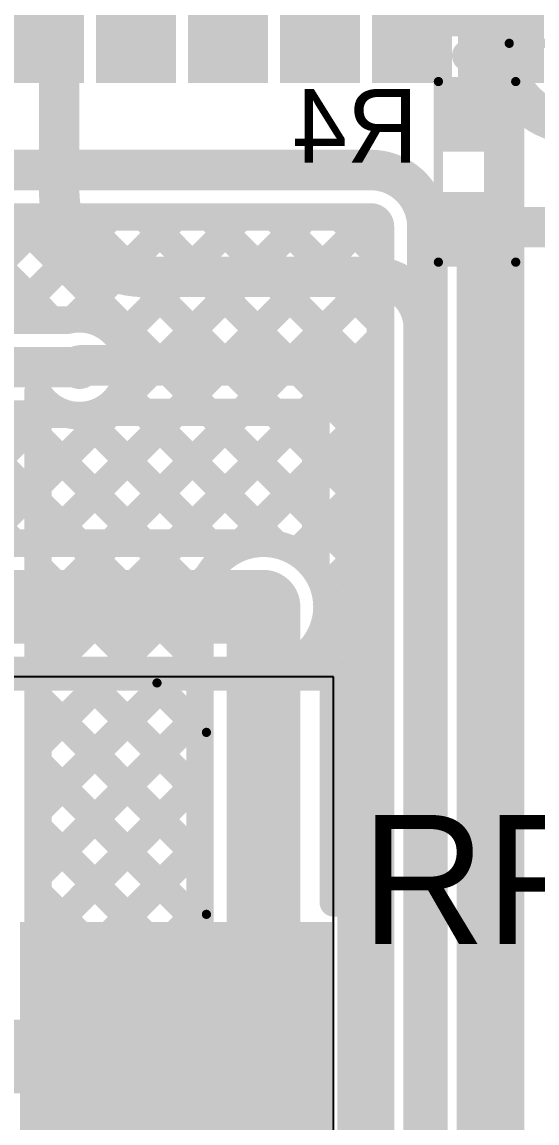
# Model space of a CAD drawing. Header units: millimetres. Extents: x 4.35 to 7.26, y 1.61 to 5.34.
# Drawn here: x 6.466 to 6.746, y 3.689 to 4.286 of the extents above; entities that cross this region are included whole.
import ezdxf

# ---------------------------------------------------------------- set-up
doc = ezdxf.new("R2010")
doc.units = ezdxf.units.MM
doc.header["$MEASUREMENT"] = 0
for name, color, linetype in [('BottomLayer', 5, 'Continuous'), ('BottomOverlay', 54, 'Continuous'), ('BottomPaste', 16, 'Continuous'), ('BottomSolder', 6, 'Continuous'), ('MultiLayer', 9, 'Continuous'), ('TopLayer', 1, 'Continuous'), ('TopOverlay', 2, 'Continuous'), ('TopPaste', 8, 'Continuous'), ('TopSolder', 216, 'Continuous'), ('ViaHoleLayer', 16, 'Continuous')]:
    doc.layers.add(name, color=color, linetype=linetype)

# ---------------------------------------------------------------- blocks, each defined once
blk = doc.blocks.new('74437368033_4')
at = {"layer": 'TopLayer'}
for points in [[(-0.26772, -0.0689), (-0.1063, -0.0689), (-0.26772, 0.0689), (-0.1063, 0.0689)], [(0.1063, -0.0689), (0.26772, -0.0689), (0.1063, 0.0689), (0.26772, 0.0689)]]:
    blk.add_solid(points, dxfattribs=at)
at = {"layer": 'TopOverlay', "const_width": 0.005}
for points in [[(-0.17669, 0.20268), (-0.20354, 0.17583)], [(0.17669, 0.20268), (-0.17669, 0.20268)], [(0.20354, 0.17583), (0.17669, 0.20268)], [(-0.20354, 0.17583), (-0.20354, 0.07709)], [(0.20354, 0.17583), (0.20354, 0.07709)], [(-0.20354, -0.07709), (-0.20354, -0.17583)], [(0.20354, -0.07709), (0.20354, -0.17583)], [(-0.17669, -0.20268), (-0.20354, -0.17583)], [(0.20354, -0.17583), (0.17669, -0.20268)], [(0.17669, -0.20268), (-0.17669, -0.20268)]]:
    blk.add_lwpolyline(points, dxfattribs=at)
at = {"layer": 'TopOverlay'}
for points, const_width in [([(-0.17794, 0.20268, 1), (-0.17544, 0.20268, 1)], 0.0025), ([(-0.17794, 0.20268, 1), (-0.17544, 0.20268, 1)], 0.0025), ([(0.17544, 0.20268, 1), (0.17794, 0.20268, 1)], 0.0025), ([(0.17544, 0.20268, 1), (0.17794, 0.20268, 1)], 0.0025), ([(-0.20479, 0.17583, 1), (-0.20229, 0.17583, 1)], 0.0025), ([(-0.20479, 0.17583, 1), (-0.20229, 0.17583, 1)], 0.0025), ([(0.20229, 0.17583, 1), (0.20479, 0.17583, 1)], 0.0025), ([(0.20229, 0.17583, 1), (0.20479, 0.17583, 1)], 0.0025), ([(-0.21638, 0.08835, 1), (-0.23575, 0.08835, 1)], 0.01), ([(-0.23825, 0.08835, 1), (-0.23325, 0.08835, 1)], 0.005), ([(-0.21888, 0.08835, 1), (-0.21388, 0.08835, 1)], 0.005), ([(-0.20479, 0.07709, 1), (-0.20229, 0.07709, 1)], 0.0025), ([(0.20229, 0.07709, 1), (0.20479, 0.07709, 1)], 0.0025), ([(-0.20479, -0.07709, 1), (-0.20229, -0.07709, 1)], 0.0025), ([(0.20229, -0.07709, 1), (0.20479, -0.07709, 1)], 0.0025), ([(-0.20479, -0.17583, 1), (-0.20229, -0.17583, 1)], 0.0025), ([(-0.20479, -0.17583, 1), (-0.20229, -0.17583, 1)], 0.0025), ([(0.20229, -0.17583, 1), (0.20479, -0.17583, 1)], 0.0025), ([(0.20229, -0.17583, 1), (0.20479, -0.17583, 1)], 0.0025), ([(-0.17794, -0.20268, 1), (-0.17544, -0.20268, 1)], 0.0025), ([(-0.17794, -0.20268, 1), (-0.17544, -0.20268, 1)], 0.0025), ([(0.17544, -0.20268, 1), (0.17794, -0.20268, 1)], 0.0025), ([(0.17544, -0.20268, 1), (0.17794, -0.20268, 1)], 0.0025)]:
    blk.add_lwpolyline(points, format="xyb", close=True, dxfattribs=dict(at, const_width=const_width))
at = {"layer": 'TopPaste'}
for points in [[(-0.26772, -0.0689), (-0.1063, -0.0689), (-0.26772, 0.0689), (-0.1063, 0.0689)], [(0.1063, -0.0689), (0.26772, -0.0689), (0.1063, 0.0689), (0.26772, 0.0689)]]:
    blk.add_solid(points, dxfattribs=at)
at = {"layer": 'TopSolder'}
for points in [[(-0.27172, -0.0729), (-0.1023, -0.0729), (-0.27172, 0.0729), (-0.1023, 0.0729)], [(0.1023, -0.0729), (0.27172, -0.0729), (0.1023, 0.0729), (0.27172, 0.0729)]]:
    blk.add_solid(points, dxfattribs=at)
blk = doc.blocks.new('ESP32_WROOM_32D__8MB__14')
at = {"layer": 'TopLayer'}
for points in [[(-0.05709, -0.37913), (-0.05709, -0.32008), (-0.09252, -0.37913), (-0.09252, -0.32008)], [(-0.00709, -0.37913), (-0.00709, -0.32008), (-0.04252, -0.37913), (-0.04252, -0.32008)], [(0.04291, -0.37913), (0.04291, -0.32008), (0.00748, -0.37913), (0.00748, -0.32008)], [(0.09291, -0.37913), (0.09291, -0.32008), (0.05748, -0.37913), (0.05748, -0.32008)], [(0.14291, -0.37913), (0.14291, -0.32008), (0.10748, -0.37913), (0.10748, -0.32008)], [(0.19291, -0.37913), (0.19291, -0.32008), (0.15748, -0.37913), (0.15748, -0.32008)]]:
    blk.add_solid(points, dxfattribs=at)
at = {"layer": 'TopPaste'}
for points in [[(-0.05709, -0.37913), (-0.05709, -0.32008), (-0.09252, -0.37913), (-0.09252, -0.32008)], [(-0.00709, -0.37913), (-0.00709, -0.32008), (-0.04252, -0.37913), (-0.04252, -0.32008)], [(0.04291, -0.37913), (0.04291, -0.32008), (0.00748, -0.37913), (0.00748, -0.32008)], [(0.09291, -0.37913), (0.09291, -0.32008), (0.05748, -0.37913), (0.05748, -0.32008)], [(0.14291, -0.37913), (0.14291, -0.32008), (0.10748, -0.37913), (0.10748, -0.32008)], [(0.19291, -0.37913), (0.19291, -0.32008), (0.15748, -0.37913), (0.15748, -0.32008)]]:
    blk.add_solid(points, dxfattribs=at)
at = {"layer": 'TopSolder'}
for points in [[(-0.05309, -0.38313), (-0.05309, -0.31608), (-0.09652, -0.38313), (-0.09652, -0.31608)], [(-0.00309, -0.38313), (-0.00309, -0.31608), (-0.04652, -0.38313), (-0.04652, -0.31608)], [(0.04691, -0.38313), (0.04691, -0.31608), (0.00348, -0.38313), (0.00348, -0.31608)], [(0.09691, -0.38313), (0.09691, -0.31608), (0.05348, -0.38313), (0.05348, -0.31608)], [(0.14691, -0.38313), (0.14691, -0.31608), (0.10348, -0.38313), (0.10348, -0.31608)], [(0.19691, -0.38313), (0.19691, -0.31608), (0.15348, -0.38313), (0.15348, -0.31608)]]:
    blk.add_solid(points, dxfattribs=at)
blk = doc.blocks.new('RES_0603_B_59')
at = {"layer": 'BottomLayer'}
for points in [[(-0.015, -0.0175), (-0.015, 0.0175), (-0.045, -0.0175), (-0.045, 0.0175)], [(0.045, -0.0175), (0.045, 0.0175), (0.015, -0.0175), (0.015, 0.0175)]]:
    blk.add_solid(points, dxfattribs=at)
at = {"layer": 'BottomOverlay', "const_width": 0.005}
for points in [[(0.049, 0.021), (-0.049, 0.021)], [(-0.049, -0.021), (-0.049, 0.021)], [(0.049, -0.021), (0.049, 0.021)], [(0.049, -0.021), (-0.049, -0.021)]]:
    blk.add_lwpolyline(points, dxfattribs=at)
at = {"layer": 'BottomOverlay', "const_width": 0.0025}
for points in [[(-0.05025, 0.021, 1), (-0.04775, 0.021, 1)], [(-0.05025, 0.021, 1), (-0.04775, 0.021, 1)], [(0.04775, 0.021, 1), (0.05025, 0.021, 1)], [(0.04775, 0.021, 1), (0.05025, 0.021, 1)], [(-0.05025, -0.021, 1), (-0.04775, -0.021, 1)], [(-0.05025, -0.021, 1), (-0.04775, -0.021, 1)], [(0.04775, -0.021, 1), (0.05025, -0.021, 1)], [(0.04775, -0.021, 1), (0.05025, -0.021, 1)]]:
    blk.add_lwpolyline(points, format="xyb", close=True, dxfattribs=at)
at = {"layer": 'BottomPaste'}
for points in [[(-0.015, -0.0175), (-0.015, 0.0175), (-0.045, -0.0175), (-0.045, 0.0175)], [(0.045, -0.0175), (0.045, 0.0175), (0.015, -0.0175), (0.015, 0.0175)]]:
    blk.add_solid(points, dxfattribs=at)
at = {"layer": 'BottomSolder'}
for points in [[(-0.011, -0.0215), (-0.011, 0.0215), (-0.049, -0.0215), (-0.049, 0.0215)], [(0.049, -0.0215), (0.049, 0.0215), (0.011, -0.0215), (0.011, 0.0215)]]:
    blk.add_solid(points, dxfattribs=at)
blk = doc.blocks.new('____23_B_101')
at = {"layer": 'BottomLayer'}
for points in [[(-0.05354, 0.02126), (-0.02126, 0.02126), (-0.05354, 0.05748), (-0.02126, 0.05748)], [(0.02126, 0.02126), (0.05354, 0.02126), (0.02126, 0.05748), (0.05354, 0.05748)], [(-0.01614, -0.05748), (0.01614, -0.05748), (-0.01614, -0.02126), (0.01614, -0.02126)]]:
    blk.add_solid(points, dxfattribs=at)
at = {"layer": 'BottomOverlay'}
for points, const_width in [([(-0.06439, 0.045, 1), (-0.07161, 0.045, 1)], 0.01), ([(-0.07411, 0.045, 1), (-0.06911, 0.045, 1)], 0.005), ([(-0.06689, 0.045, 1), (-0.06189, 0.045, 1)], 0.005), ([(-0.01425, 0.02867, 1), (-0.01175, 0.02867, 1)], 0.0025), ([(0.01175, 0.02867, 1), (0.01425, 0.02867, 1)], 0.0025), ([(-0.06252, 0.02252, 1), (-0.06002, 0.02252, 1)], 0.0025), ([(0.06002, 0.02339, 1), (0.06252, 0.02339, 1)], 0.0025), ([(-0.06252, -0.034, 1), (-0.06002, -0.034, 1)], 0.0025), ([(-0.06252, -0.034, 1), (-0.06002, -0.034, 1)], 0.0025), ([(-0.02352, -0.034, 1), (-0.02102, -0.034, 1)], 0.0025), ([(0.02102, -0.034, 1), (0.02352, -0.034, 1)], 0.0025), ([(0.06002, -0.034, 1), (0.06252, -0.034, 1)], 0.0025), ([(0.06002, -0.034, 1), (0.06252, -0.034, 1)], 0.0025)]:
    blk.add_lwpolyline(points, format="xyb", close=True, dxfattribs=dict(at, const_width=const_width))
at = {"layer": 'BottomOverlay', "const_width": 0.005}
for points in [[(-0.013, 0.02867), (0.013, 0.02867)], [(-0.06127, 0.02252), (-0.06127, -0.034)], [(0.06127, 0.02339), (0.06127, -0.034)], [(-0.06127, -0.034), (-0.02227, -0.034)], [(0.02227, -0.034), (0.06127, -0.034)]]:
    blk.add_lwpolyline(points, dxfattribs=at)
at = {"layer": 'BottomPaste'}
for points in [[(-0.05354, 0.02126), (-0.02126, 0.02126), (-0.05354, 0.05748), (-0.02126, 0.05748)], [(0.02126, 0.02126), (0.05354, 0.02126), (0.02126, 0.05748), (0.05354, 0.05748)], [(-0.01614, -0.05748), (0.01614, -0.05748), (-0.01614, -0.02126), (0.01614, -0.02126)]]:
    blk.add_solid(points, dxfattribs=at)
at = {"layer": 'BottomSolder'}
for points in [[(-0.05754, 0.01726), (-0.01726, 0.01726), (-0.05754, 0.06148), (-0.01726, 0.06148)], [(0.01726, 0.01726), (0.05754, 0.01726), (0.01726, 0.06148), (0.05754, 0.06148)], [(-0.02014, -0.06148), (0.02014, -0.06148), (-0.02014, -0.01726), (0.02014, -0.01726)]]:
    blk.add_solid(points, dxfattribs=at)

msp = doc.modelspace()

# ---------------------------------------------------------------- linework, layer by layer
at = {"layer": 'BottomLayer'}
for points, const_width in [([(6.486, 4.194), (6.486, 4.683)], 0.022), ([(6.71363, 4.235), (6.71363, 4.2986)], 0.022), ([(6.713, 4.235), (6.71363, 4.235)], 0.022), ([(6.713, 4.175), (6.761, 4.175)], 0.022), ([(6.713, 2.166), (6.713, 4.175)], 0.022), ([(6.532, 4.148), (6.65658, 4.148)], 0.022), ([(6.684, 2.17563), (6.684, 4.12058)], 0.022), ([(6.498, 4.1), (6.621, 4.1)], 0.022), ([(6.4745, 3.69832), (6.4745, 4.08536)], 0.015), ([(6.4745, 4.07034), (6.48173, 4.07757)], 0.015), ([(6.4745, 4.03498), (6.51402, 4.0745)], 0.015), ([(6.4745, 3.96427), (6.58473, 4.0745)], 0.015), ([(6.4745, 3.99963), (6.54937, 4.0745)], 0.015), ([(6.4745, 3.92892), (6.62008, 4.0745)], 0.015), ([(6.50659, 4.0745), (6.621, 4.0745)], 0.015), ([(6.5321, 4.0745), (6.60377, 4.00283)], 0.015), ([(6.56746, 4.0745), (6.6255, 4.01646)], 0.015), ([(6.60281, 4.0745), (6.6255, 4.05181)], 0.015), ([(6.651, 1.789), (6.651, 4.07)], 0.022), ([(6.49851, 4.07273), (6.57537, 3.99588)], 0.015), ([(6.6255, 3.98844), (6.6255, 4.07)], 0.015), ([(6.4745, 4.06139), (6.56275, 3.97314)], 0.015), ([(6.57991, 3.99897), (6.6255, 4.04456)], 0.015), ([(6.4745, 4.02603), (6.5625, 3.93803)], 0.015), ([(6.61483, 3.99853), (6.6255, 4.0092)], 0.015), ([(6.4745, 3.99068), (6.5625, 3.90268)], 0.015), ([(6.4745, 3.89356), (6.56703, 3.98609)], 0.015), ([(6.597, 3.969), (6.597, 3.969)], 0.04), ([(6.597, 3.608), (6.597, 3.969)], 0.04), ([(6.5625, 3.608), (6.5625, 3.969)], 0.015), ([(6.4745, 3.95532), (6.5625, 3.86732)], 0.015), ([(6.4745, 3.8582), (6.5625, 3.9462)], 0.015), ([(6.4745, 3.91997), (6.5625, 3.83197)], 0.015), ([(6.4745, 3.82285), (6.5625, 3.91085)], 0.015), ([(6.4745, 3.88461), (6.5625, 3.79661)], 0.015), ([(6.4745, 3.78749), (6.5625, 3.87549)], 0.015), ([(6.4745, 3.84926), (6.5625, 3.76126)], 0.015), ([(6.4745, 3.75214), (6.5625, 3.84014)], 0.015), ([(6.4745, 3.8139), (6.5625, 3.7259)], 0.015), ([(6.4745, 3.71678), (6.5625, 3.80478)], 0.015), ([(6.4745, 3.77855), (6.5625, 3.69055)], 0.015), ([(6.46995, 3.67688), (6.5625, 3.76943)], 0.015), ([(6.4745, 3.74319), (6.5625, 3.65519)], 0.015), ([(6.26527, 3.43685), (6.5625, 3.73407)], 0.015), ([(6.4745, 3.70784), (6.5625, 3.61984)], 0.015), ([(6.2705, 3.40672), (6.5625, 3.69872)], 0.015)]:
    msp.add_lwpolyline(points, dxfattribs=dict(at, const_width=const_width))
for points, const_width in [([(6.7075, 4.235, 1), (6.7185, 4.235, 1)], 0.011), ([(6.70813, 4.235, 1), (6.71913, 4.235, 1)], 0.011), ([(6.70813, 4.235, 1), (6.71913, 4.235, 1)], 0.011), ([(6.4805, 4.194, 1), (6.4915, 4.194, 1)], 0.011), ([(6.4805, 4.194, 1), (6.4915, 4.194, 1)], 0.011), ([(6.7075, 4.175, 1), (6.7185, 4.175, 1)], 0.011), ([(6.7075, 4.175, 1), (6.7185, 4.175, 1)], 0.011), ([(6.5265, 4.148, 1), (6.5375, 4.148, 1)], 0.011), ([(6.5265, 4.148, 1), (6.5375, 4.148, 1)], 0.011), ([(6.65108, 4.148, 1), (6.66208, 4.148, 1)], 0.011), ([(6.65108, 4.148, 1), (6.66208, 4.148, 1)], 0.011), ([(6.6785, 4.12058, 1), (6.6895, 4.12058, 1)], 0.011), ([(6.6785, 4.12058, 1), (6.6895, 4.12058, 1)], 0.011), ([(6.49109, 4.099, 1), (6.50291, 4.099, 1)], 0.01181), ([(6.4925, 4.1, 1), (6.5035, 4.1, 1)], 0.011), ([(6.4925, 4.1, 1), (6.5035, 4.1, 1)], 0.011), ([(6.6155, 4.1, 1), (6.6265, 4.1, 1)], 0.011), ([(6.6155, 4.1, 1), (6.6265, 4.1, 1)], 0.011), ([(6.4915, 4.099, 1), (6.5025, 4.099, 1)], 0.011), ([(6.47075, 4.08536, 1), (6.47825, 4.08536, 1)], 0.0075), ([(6.47075, 4.08536, 1), (6.47825, 4.08536, 1)], 0.0075), ([(6.47798, 4.07757, 1), (6.48548, 4.07757, 1)], 0.0075), ([(6.50284, 4.0745, 1), (6.51034, 4.0745, 1)], 0.0075), ([(6.50284, 4.0745, 1), (6.51034, 4.0745, 1)], 0.0075), ([(6.51027, 4.0745, 1), (6.51777, 4.0745, 1)], 0.0075), ([(6.52835, 4.0745, 1), (6.53585, 4.0745, 1)], 0.0075), ([(6.54562, 4.0745, 1), (6.55312, 4.0745, 1)], 0.0075), ([(6.56371, 4.0745, 1), (6.57121, 4.0745, 1)], 0.0075), ([(6.58098, 4.0745, 1), (6.58848, 4.0745, 1)], 0.0075), ([(6.59906, 4.0745, 1), (6.60656, 4.0745, 1)], 0.0075), ([(6.61633, 4.0745, 1), (6.62383, 4.0745, 1)], 0.0075), ([(6.61725, 4.0745, 1), (6.62475, 4.0745, 1)], 0.0075), ([(6.61725, 4.0745, 1), (6.62475, 4.0745, 1)], 0.0075), ([(6.6455, 4.07, 1), (6.6565, 4.07, 1)], 0.011), ([(6.6455, 4.07, 1), (6.6565, 4.07, 1)], 0.011), ([(6.47075, 4.07034, 1), (6.47825, 4.07034, 1)], 0.0075), ([(6.49476, 4.07273, 1), (6.50226, 4.07273, 1)], 0.0075), ([(6.62175, 4.07, 1), (6.62925, 4.07, 1)], 0.0075), ([(6.62175, 4.07, 1), (6.62925, 4.07, 1)], 0.0075), ([(6.47075, 4.06139, 1), (6.47825, 4.06139, 1)], 0.0075), ([(6.62175, 4.05181, 1), (6.62925, 4.05181, 1)], 0.0075), ([(6.62175, 4.04456, 1), (6.62925, 4.04456, 1)], 0.0075), ([(6.47075, 4.03498, 1), (6.47825, 4.03498, 1)], 0.0075), ([(6.47075, 4.02603, 1), (6.47825, 4.02603, 1)], 0.0075), ([(6.62175, 4.01646, 1), (6.62925, 4.01646, 1)], 0.0075), ([(6.62175, 4.0092, 1), (6.62925, 4.0092, 1)], 0.0075), ([(6.59325, 4.0035, 1), (6.60075, 4.0035, 1)], 0.0075), ([(6.59325, 4.0035, 1), (6.60075, 4.0035, 1)], 0.0075), ([(6.59325, 4.0035, 1), (6.60075, 4.0035, 1)], 0.0075), ([(6.59325, 4.0035, 1), (6.60075, 4.0035, 1)], 0.0075), ([(6.60002, 4.00283, 1), (6.60752, 4.00283, 1)], 0.0075), ([(6.47075, 3.99963, 1), (6.47825, 3.99963, 1)], 0.0075), ([(6.57162, 3.99588, 1), (6.57912, 3.99588, 1)], 0.0075), ([(6.57616, 3.99897, 1), (6.58366, 3.99897, 1)], 0.0075), ([(6.61108, 3.99853, 1), (6.61858, 3.99853, 1)], 0.0075), ([(6.47075, 3.99068, 1), (6.47825, 3.99068, 1)], 0.0075), ([(6.56328, 3.98609, 1), (6.57078, 3.98609, 1)], 0.0075), ([(6.62175, 3.98844, 1), (6.62925, 3.98844, 1)], 0.0075), ([(6.62175, 3.98844, 1), (6.62925, 3.98844, 1)], 0.0075), ([(6.62175, 3.98844, 1), (6.62925, 3.98844, 1)], 0.0075), ([(6.587, 3.969, 1), (6.607, 3.969, 1)], 0.02), ([(6.587, 3.969, 1), (6.607, 3.969, 1)], 0.02), ([(6.587, 3.969, 1), (6.607, 3.969, 1)], 0.02), ([(6.559, 3.97314, 1), (6.5665, 3.97314, 1)], 0.0075), ([(6.59109, 3.969, 1), (6.60291, 3.969, 1)], 0.01181), ([(6.55875, 3.969, 1), (6.56625, 3.969, 1)], 0.0075), ([(6.55875, 3.969, 1), (6.56625, 3.969, 1)], 0.0075), ([(6.55875, 3.969, 1), (6.56625, 3.969, 1)], 0.0075), ([(6.47075, 3.96427, 1), (6.47825, 3.96427, 1)], 0.0075), ([(6.47075, 3.95532, 1), (6.47825, 3.95532, 1)], 0.0075), ([(6.55875, 3.9462, 1), (6.56625, 3.9462, 1)], 0.0075), ([(6.55875, 3.93803, 1), (6.56625, 3.93803, 1)], 0.0075), ([(6.47075, 3.92892, 1), (6.47825, 3.92892, 1)], 0.0075), ([(6.47075, 3.91997, 1), (6.47825, 3.91997, 1)], 0.0075), ([(6.55875, 3.91085, 1), (6.56625, 3.91085, 1)], 0.0075), ([(6.55875, 3.90268, 1), (6.56625, 3.90268, 1)], 0.0075), ([(6.47075, 3.89356, 1), (6.47825, 3.89356, 1)], 0.0075), ([(6.47075, 3.88461, 1), (6.47825, 3.88461, 1)], 0.0075), ([(6.55875, 3.87549, 1), (6.56625, 3.87549, 1)], 0.0075), ([(6.55875, 3.86732, 1), (6.56625, 3.86732, 1)], 0.0075), ([(6.47075, 3.8582, 1), (6.47825, 3.8582, 1)], 0.0075), ([(6.47075, 3.84926, 1), (6.47825, 3.84926, 1)], 0.0075), ([(6.55875, 3.84014, 1), (6.56625, 3.84014, 1)], 0.0075), ([(6.55875, 3.83197, 1), (6.56625, 3.83197, 1)], 0.0075), ([(6.47075, 3.82285, 1), (6.47825, 3.82285, 1)], 0.0075), ([(6.47075, 3.8139, 1), (6.47825, 3.8139, 1)], 0.0075), ([(6.55875, 3.80478, 1), (6.56625, 3.80478, 1)], 0.0075), ([(6.55875, 3.79661, 1), (6.56625, 3.79661, 1)], 0.0075), ([(6.47075, 3.78749, 1), (6.47825, 3.78749, 1)], 0.0075), ([(6.47075, 3.77855, 1), (6.47825, 3.77855, 1)], 0.0075), ([(6.55875, 3.76943, 1), (6.56625, 3.76943, 1)], 0.0075), ([(6.55875, 3.76126, 1), (6.56625, 3.76126, 1)], 0.0075), ([(6.47075, 3.75214, 1), (6.47825, 3.75214, 1)], 0.0075), ([(6.47075, 3.74319, 1), (6.47825, 3.74319, 1)], 0.0075), ([(6.55875, 3.73407, 1), (6.56625, 3.73407, 1)], 0.0075), ([(6.55875, 3.7259, 1), (6.56625, 3.7259, 1)], 0.0075), ([(6.47075, 3.71678, 1), (6.47825, 3.71678, 1)], 0.0075), ([(6.47075, 3.70784, 1), (6.47825, 3.70784, 1)], 0.0075), ([(6.47075, 3.69832, 1), (6.47825, 3.69832, 1)], 0.0075), ([(6.47075, 3.69832, 1), (6.47825, 3.69832, 1)], 0.0075), ([(6.55875, 3.69872, 1), (6.56625, 3.69872, 1)], 0.0075), ([(6.55875, 3.69055, 1), (6.56625, 3.69055, 1)], 0.0075)]:
    msp.add_lwpolyline(points, format="xyb", close=True, dxfattribs=dict(at, const_width=const_width))
for points, const_width in [([(6.532, 4.148, -0.414214), (6.486, 4.194)], 0.022), ([(6.65658, 4.148, -0.414214), (6.684, 4.12058)], 0.022), ([(6.497, 4.099, -0.414214), (6.498, 4.1)], 0.022), ([(6.621, 4.1, -0.414214), (6.651, 4.07)], 0.022), ([(6.50659, 4.0745, -0.364756), (6.4745, 4.08536)], 0.015), ([(6.621, 4.0745, -0.414214), (6.6255, 4.07)], 0.015), ([(6.5625, 3.969, -0.414214), (6.597, 4.0035)], 0.015), ([(6.5625, 3.969, -0.414214), (6.597, 4.0035)], 0.015), ([(6.597, 4.0035, -0.247931), (6.6255, 3.98844)], 0.015), ([(6.597, 4.0035, -0.247933), (6.6255, 3.98844)], 0.015), ([(6.4745, 3.69832, -0.414214), (6.42168, 3.6455)], 0.015)]:
    msp.add_lwpolyline(points, format="xyb", dxfattribs=dict(at, const_width=const_width))
at = {"layer": 'MultiLayer', "const_width": 0.01181}
for points in [[(6.49109, 4.099, 1), (6.50291, 4.099, 1)], [(6.59109, 3.969, 1), (6.60291, 3.969, 1)]]:
    msp.add_lwpolyline(points, format="xyb", close=True, dxfattribs=at)
at = {"layer": 'TopLayer'}
for p, q in [((6.635, 3.931), (6.091, 3.931)), ((6.635, 3.51905), (6.635, 3.931))]:
    msp.add_line(p, q, dxfattribs=at)
for points, const_width in [([(6.72771, 4.27029), (6.72771, 4.28679)], 0.022), ([(6.72771, 3.47129), (6.72771, 4.27029)], 0.022), ([(6.39953, 4.206), (6.65527, 4.206)], 0.022), ([(6.39953, 4.1805), (6.65527, 4.1805)], 0.015), ([(6.4226, 4.1245), (6.4786, 4.1805)], 0.015), ([(6.4261, 4.1805), (6.4821, 4.1245)], 0.015), ([(6.44302, 4.0035), (6.62002, 4.1805)], 0.015), ([(6.45795, 4.1245), (6.51395, 4.1805)], 0.015), ([(6.46146, 4.1805), (6.6605, 3.98146)], 0.015), ([(6.47837, 4.0035), (6.65537, 4.1805)], 0.015), ([(6.49394, 4.12513), (6.54931, 4.1805)], 0.015), ([(6.49681, 4.1805), (6.6605, 4.01681)], 0.015), ([(6.51843, 4.11427), (6.58466, 4.1805)], 0.015), ([(6.53217, 4.1805), (6.6605, 4.05217)], 0.015), ([(6.56752, 4.1805), (6.6605, 4.08752)], 0.015), ([(6.60288, 4.1805), (6.6605, 4.12288)], 0.015), ([(6.63823, 4.1805), (6.6605, 4.15823)], 0.015), ([(6.6605, 3.25658), (6.6605, 4.17527)], 0.015), ([(6.686, 3.25658), (6.686, 4.17527)], 0.022), ([(6.51373, 4.0035), (6.6605, 4.15027)], 0.015), ([(6.367, 4.1245), (6.49052, 4.1245)], 0.015), ([(6.54908, 4.0035), (6.6605, 4.11492)], 0.015), ([(6.367, 4.099), (6.497, 4.099)], 0.022), ([(6.52013, 4.08647), (6.60377, 4.00283)], 0.015), ([(6.58444, 4.0035), (6.6605, 4.07956)], 0.015), ([(6.367, 4.0735), (6.49052, 4.0735)], 0.015), ([(6.39168, 4.0735), (6.46168, 4.0035)], 0.015), ([(6.40766, 4.0035), (6.47766, 4.0735)], 0.015), ([(6.42703, 4.0735), (6.49703, 4.0035)], 0.015), ([(6.46239, 4.0735), (6.53239, 4.0035)], 0.015), ([(6.49851, 4.07273), (6.56774, 4.0035)], 0.015), ([(6.61483, 3.99853), (6.6605, 4.0442)], 0.015), ([(6.63016, 3.97851), (6.6605, 4.00885)], 0.015), ([(6.083, 4.0035), (6.597, 4.0035)], 0.015), ([(6.083, 3.969), (6.597, 3.969)], 0.04), ([(6.61801, 3.931), (6.6605, 3.97349)], 0.015), ([(6.63083, 3.97577), (6.6605, 3.9461)], 0.015), ([(6.62388, 3.94737), (6.6605, 3.91074)], 0.015), ([(6.635, 3.91264), (6.6605, 3.93814)], 0.015), ([(6.083, 3.9345), (6.597, 3.9345)], 0.015), ([(6.091, 3.931), (6.635, 3.931)], 0.015), ([(6.45997, 3.9345), (6.46347, 3.931)], 0.015), ([(6.47658, 3.931), (6.48008, 3.9345)], 0.015), ([(6.49532, 3.9345), (6.49882, 3.931)], 0.015), ([(6.51194, 3.931), (6.51544, 3.9345)], 0.015), ([(6.53068, 3.9345), (6.53418, 3.931)], 0.015), ([(6.5473, 3.931), (6.5508, 3.9345)], 0.015), ([(6.56603, 3.9345), (6.56953, 3.931)], 0.015), ([(6.58265, 3.931), (6.58615, 3.9345)], 0.015), ([(6.60114, 3.93475), (6.60489, 3.931)], 0.015), ([(6.635, 3.8084), (6.635, 3.931)], 0.015), ([(6.635, 3.87728), (6.6605, 3.90278)], 0.015), ([(6.635, 3.90089), (6.6605, 3.87539)], 0.015), ([(6.635, 3.84193), (6.6605, 3.86743)], 0.015), ([(6.635, 3.86553), (6.6605, 3.84003)], 0.015), ([(6.635, 3.83018), (6.6605, 3.80468)], 0.015), ([(6.63682, 3.8084), (6.6605, 3.83207)], 0.015), ([(6.635, 3.8084), (6.64468, 3.8084)], 0.015), ([(6.64468, 3.6416), (6.64468, 3.8084)], 0.015), ([(6.64468, 3.7809), (6.6605, 3.79672)], 0.015), ([(6.64468, 3.78514), (6.6605, 3.76932)], 0.015), ([(6.64468, 3.74554), (6.6605, 3.76136)], 0.015), ([(6.64468, 3.74554), (6.6605, 3.76136)], 0.015), ([(6.64468, 3.74979), (6.6605, 3.73397)], 0.015), ([(6.429, 3.725), (6.54947, 3.725)], 0.04), ([(6.64468, 3.71019), (6.6605, 3.72601)], 0.015), ([(6.64468, 3.71443), (6.6605, 3.69861)], 0.015), ([(6.64468, 3.67483), (6.6605, 3.69065)], 0.015)]:
    msp.add_lwpolyline(points, dxfattribs=dict(at, const_width=const_width))
for points, const_width in [([(6.72221, 4.28679, 1), (6.73321, 4.28679, 1)], 0.011), ([(6.72221, 4.27029, 1), (6.73321, 4.27029, 1)], 0.011), ([(6.72221, 4.27029, 1), (6.73321, 4.27029, 1)], 0.011), ([(6.72221, 4.27029, 1), (6.73321, 4.27029, 1)], 0.011), ([(6.64977, 4.206, 1), (6.66077, 4.206, 1)], 0.011), ([(6.64977, 4.206, 1), (6.66077, 4.206, 1)], 0.011), ([(6.45771, 4.1805, 1), (6.46521, 4.1805, 1)], 0.0075), ([(6.47485, 4.1805, 1), (6.48235, 4.1805, 1)], 0.0075), ([(6.49306, 4.1805, 1), (6.50056, 4.1805, 1)], 0.0075), ([(6.5102, 4.1805, 1), (6.5177, 4.1805, 1)], 0.0075), ([(6.52842, 4.1805, 1), (6.53592, 4.1805, 1)], 0.0075), ([(6.54556, 4.1805, 1), (6.55306, 4.1805, 1)], 0.0075), ([(6.56377, 4.1805, 1), (6.57127, 4.1805, 1)], 0.0075), ([(6.58091, 4.1805, 1), (6.58841, 4.1805, 1)], 0.0075), ([(6.59913, 4.1805, 1), (6.60663, 4.1805, 1)], 0.0075), ([(6.61627, 4.1805, 1), (6.62377, 4.1805, 1)], 0.0075), ([(6.63448, 4.1805, 1), (6.64198, 4.1805, 1)], 0.0075), ([(6.65152, 4.1805, 1), (6.65902, 4.1805, 1)], 0.0075), ([(6.65152, 4.1805, 1), (6.65902, 4.1805, 1)], 0.0075), ([(6.65162, 4.1805, 1), (6.65912, 4.1805, 1)], 0.0075), ([(6.65675, 4.17527, 1), (6.66425, 4.17527, 1)], 0.0075), ([(6.65675, 4.17527, 1), (6.66425, 4.17527, 1)], 0.0075), ([(6.6805, 4.17527, 1), (6.6915, 4.17527, 1)], 0.011), ([(6.6805, 4.17527, 1), (6.6915, 4.17527, 1)], 0.011), ([(6.65675, 4.15823, 1), (6.66425, 4.15823, 1)], 0.0075), ([(6.65675, 4.15027, 1), (6.66425, 4.15027, 1)], 0.0075), ([(6.47835, 4.1245, 1), (6.48585, 4.1245, 1)], 0.0075), ([(6.48677, 4.1245, 1), (6.49427, 4.1245, 1)], 0.0075), ([(6.48677, 4.1245, 1), (6.49427, 4.1245, 1)], 0.0075), ([(6.49019, 4.12513, 1), (6.49769, 4.12513, 1)], 0.0075), ([(6.65675, 4.12288, 1), (6.66425, 4.12288, 1)], 0.0075), ([(6.65675, 4.11492, 1), (6.66425, 4.11492, 1)], 0.0075), ([(6.51468, 4.11427, 1), (6.52218, 4.11427, 1)], 0.0075), ([(6.49109, 4.099, 1), (6.50291, 4.099, 1)], 0.01181), ([(6.4915, 4.099, 1), (6.5025, 4.099, 1)], 0.011), ([(6.51956, 4.099, 1), (6.52706, 4.099, 1)], 0.0075), ([(6.51956, 4.099, 1), (6.52706, 4.099, 1)], 0.0075), ([(6.51638, 4.08647, 1), (6.52388, 4.08647, 1)], 0.0075), ([(6.65675, 4.08752, 1), (6.66425, 4.08752, 1)], 0.0075), ([(6.65675, 4.07956, 1), (6.66425, 4.07956, 1)], 0.0075), ([(6.45864, 4.0735, 1), (6.46614, 4.0735, 1)], 0.0075), ([(6.47391, 4.0735, 1), (6.48141, 4.0735, 1)], 0.0075), ([(6.48677, 4.0735, 1), (6.49427, 4.0735, 1)], 0.0075), ([(6.48677, 4.0735, 1), (6.49427, 4.0735, 1)], 0.0075), ([(6.49476, 4.07273, 1), (6.50226, 4.07273, 1)], 0.0075), ([(6.65675, 4.05217, 1), (6.66425, 4.05217, 1)], 0.0075), ([(6.65675, 4.0442, 1), (6.66425, 4.0442, 1)], 0.0075), ([(6.65675, 4.01681, 1), (6.66425, 4.01681, 1)], 0.0075), ([(6.65675, 4.00885, 1), (6.66425, 4.00885, 1)], 0.0075), ([(6.45793, 4.0035, 1), (6.46543, 4.0035, 1)], 0.0075), ([(6.47462, 4.0035, 1), (6.48212, 4.0035, 1)], 0.0075), ([(6.49328, 4.0035, 1), (6.50078, 4.0035, 1)], 0.0075), ([(6.50998, 4.0035, 1), (6.51748, 4.0035, 1)], 0.0075), ([(6.52864, 4.0035, 1), (6.53614, 4.0035, 1)], 0.0075), ([(6.54533, 4.0035, 1), (6.55283, 4.0035, 1)], 0.0075), ([(6.56399, 4.0035, 1), (6.57149, 4.0035, 1)], 0.0075), ([(6.58069, 4.0035, 1), (6.58819, 4.0035, 1)], 0.0075), ([(6.59325, 4.0035, 1), (6.60075, 4.0035, 1)], 0.0075), ([(6.59325, 4.0035, 1), (6.60075, 4.0035, 1)], 0.0075), ([(6.60002, 4.00283, 1), (6.60752, 4.00283, 1)], 0.0075), ([(6.61108, 3.99853, 1), (6.61858, 3.99853, 1)], 0.0075), ([(6.587, 3.969, 1), (6.607, 3.969, 1)], 0.02), ([(6.62641, 3.97851, 1), (6.63391, 3.97851, 1)], 0.0075), ([(6.65675, 3.98146, 1), (6.66425, 3.98146, 1)], 0.0075), ([(6.59109, 3.969, 1), (6.60291, 3.969, 1)], 0.01181), ([(6.62708, 3.97577, 1), (6.63458, 3.97577, 1)], 0.0075), ([(6.65675, 3.97349, 1), (6.66425, 3.97349, 1)], 0.0075), ([(6.62775, 3.969, 1), (6.63525, 3.969, 1)], 0.0075), ([(6.62775, 3.969, 1), (6.63525, 3.969, 1)], 0.0075), ([(6.62013, 3.94737, 1), (6.62763, 3.94737, 1)], 0.0075), ([(6.65675, 3.9461, 1), (6.66425, 3.9461, 1)], 0.0075), ([(6.65675, 3.93814, 1), (6.66425, 3.93814, 1)], 0.0075), ([(6.45622, 3.9345, 1), (6.46372, 3.9345, 1)], 0.0075), ([(6.45972, 3.931, 1), (6.46722, 3.931, 1)], 0.0075), ([(6.47283, 3.931, 1), (6.48033, 3.931, 1)], 0.0075), ([(6.47633, 3.9345, 1), (6.48383, 3.9345, 1)], 0.0075), ([(6.49157, 3.9345, 1), (6.49907, 3.9345, 1)], 0.0075), ([(6.49507, 3.931, 1), (6.50257, 3.931, 1)], 0.0075), ([(6.50819, 3.931, 1), (6.51569, 3.931, 1)], 0.0075), ([(6.51169, 3.9345, 1), (6.51919, 3.9345, 1)], 0.0075), ([(6.52693, 3.9345, 1), (6.53443, 3.9345, 1)], 0.0075), ([(6.53043, 3.931, 1), (6.53793, 3.931, 1)], 0.0075), ([(6.54355, 3.931, 1), (6.55105, 3.931, 1)], 0.0075), ([(6.54705, 3.9345, 1), (6.55455, 3.9345, 1)], 0.0075), ([(6.56228, 3.9345, 1), (6.56978, 3.9345, 1)], 0.0075), ([(6.56578, 3.931, 1), (6.57328, 3.931, 1)], 0.0075), ([(6.5789, 3.931, 1), (6.5864, 3.931, 1)], 0.0075), ([(6.5824, 3.9345, 1), (6.5899, 3.9345, 1)], 0.0075), ([(6.59325, 3.9345, 1), (6.60075, 3.9345, 1)], 0.0075), ([(6.59325, 3.9345, 1), (6.60075, 3.9345, 1)], 0.0075), ([(6.59739, 3.93475, 1), (6.60489, 3.93475, 1)], 0.0075), ([(6.60114, 3.931, 1), (6.60864, 3.931, 1)], 0.0075), ([(6.61426, 3.931, 1), (6.62176, 3.931, 1)], 0.0075), ([(6.63125, 3.931, 1), (6.63875, 3.931, 1)], 0.0075), ([(6.63125, 3.931, 1), (6.63875, 3.931, 1)], 0.0075), ([(6.63125, 3.91264, 1), (6.63875, 3.91264, 1)], 0.0075), ([(6.65675, 3.91074, 1), (6.66425, 3.91074, 1)], 0.0075), ([(6.63125, 3.90089, 1), (6.63875, 3.90089, 1)], 0.0075), ([(6.65675, 3.90278, 1), (6.66425, 3.90278, 1)], 0.0075), ([(6.63125, 3.87728, 1), (6.63875, 3.87728, 1)], 0.0075), ([(6.65675, 3.87539, 1), (6.66425, 3.87539, 1)], 0.0075), ([(6.63125, 3.86553, 1), (6.63875, 3.86553, 1)], 0.0075), ([(6.65675, 3.86743, 1), (6.66425, 3.86743, 1)], 0.0075), ([(6.63125, 3.84193, 1), (6.63875, 3.84193, 1)], 0.0075), ([(6.65675, 3.84003, 1), (6.66425, 3.84003, 1)], 0.0075), ([(6.63125, 3.83018, 1), (6.63875, 3.83018, 1)], 0.0075), ([(6.65675, 3.83207, 1), (6.66425, 3.83207, 1)], 0.0075), ([(6.63125, 3.8084, 1), (6.63875, 3.8084, 1)], 0.0075), ([(6.63125, 3.8084, 1), (6.63875, 3.8084, 1)], 0.0075), ([(6.63307, 3.8084, 1), (6.64057, 3.8084, 1)], 0.0075), ([(6.64093, 3.8084, 1), (6.64843, 3.8084, 1)], 0.0075), ([(6.64093, 3.8084, 1), (6.64843, 3.8084, 1)], 0.0075), ([(6.65675, 3.80468, 1), (6.66425, 3.80468, 1)], 0.0075), ([(6.65675, 3.79672, 1), (6.66425, 3.79672, 1)], 0.0075), ([(6.64093, 3.78514, 1), (6.64843, 3.78514, 1)], 0.0075), ([(6.64093, 3.7809, 1), (6.64843, 3.7809, 1)], 0.0075), ([(6.65675, 3.76932, 1), (6.66425, 3.76932, 1)], 0.0075), ([(6.65675, 3.76136, 1), (6.66425, 3.76136, 1)], 0.0075), ([(6.65675, 3.76136, 1), (6.66425, 3.76136, 1)], 0.0075), ([(6.64093, 3.74979, 1), (6.64843, 3.74979, 1)], 0.0075), ([(6.64093, 3.74554, 1), (6.64843, 3.74554, 1)], 0.0075), ([(6.64093, 3.74554, 1), (6.64843, 3.74554, 1)], 0.0075), ([(6.53947, 3.725, 1), (6.55947, 3.725, 1)], 0.02), ([(6.65675, 3.73397, 1), (6.66425, 3.73397, 1)], 0.0075), ([(6.65675, 3.72601, 1), (6.66425, 3.72601, 1)], 0.0075), ([(6.64093, 3.71443, 1), (6.64843, 3.71443, 1)], 0.0075), ([(6.64093, 3.71019, 1), (6.64843, 3.71019, 1)], 0.0075), ([(6.65675, 3.69861, 1), (6.66425, 3.69861, 1)], 0.0075), ([(6.65675, 3.69065, 1), (6.66425, 3.69065, 1)], 0.0075)]:
    msp.add_lwpolyline(points, format="xyb", close=True, dxfattribs=dict(at, const_width=const_width))
for points, const_width in [([(6.767, 4.231, -0.414214), (6.72771, 4.27029)], 0.022), ([(6.65527, 4.206, -0.414214), (6.686, 4.17527)], 0.022), ([(6.65527, 4.1805, -0.414214), (6.6605, 4.17527)], 0.015), ([(6.49052, 4.1245, -0.489152), (6.52331, 4.099)], 0.015), ([(6.52331, 4.099, -0.489152), (6.49052, 4.0735)], 0.015), ([(6.597, 4.0035, -0.414214), (6.6315, 3.969)], 0.015), ([(6.6315, 3.969, -0.414214), (6.597, 3.9345)], 0.015)]:
    msp.add_lwpolyline(points, format="xyb", dxfattribs=dict(at, const_width=const_width))
at = {"layer": 'ViaHoleLayer', "const_width": 0.00591}
for points in [[(6.49405, 4.099, 1), (6.49995, 4.099, 1)], [(6.59405, 3.969, 1), (6.59995, 3.969, 1)]]:
    msp.add_lwpolyline(points, format="xyb", close=True, dxfattribs=at)

# ---------------------------------------------------------------- block references
msp.add_blockref('ESP32_WROOM_32D__8MB__14', (6.55251, 4.63639))
for name, p, rotation in [('____23_B_101', (6.753, 4.336), 90), ('RES_0603_B_59', (6.713, 4.205), 270), ('74437368033_4', (6.36246, 3.725), 180)]:
    msp.add_blockref(name, p, dxfattribs=dict(rotation=rotation))

# ---------------------------------------------------------------- texts
at = {"layer": 'BottomOverlay', "text_generation_flag": 2}
msp.add_text('R4', height=0.04, dxfattribs=at).set_placement((6.681, 4.21))
at = {"layer": 'TopOverlay'}
msp.add_text('RFID TRAY', height=0.07, rotation=360, dxfattribs=at).set_placement((6.65, 3.786))

doc.saveas('drawing.dxf')
